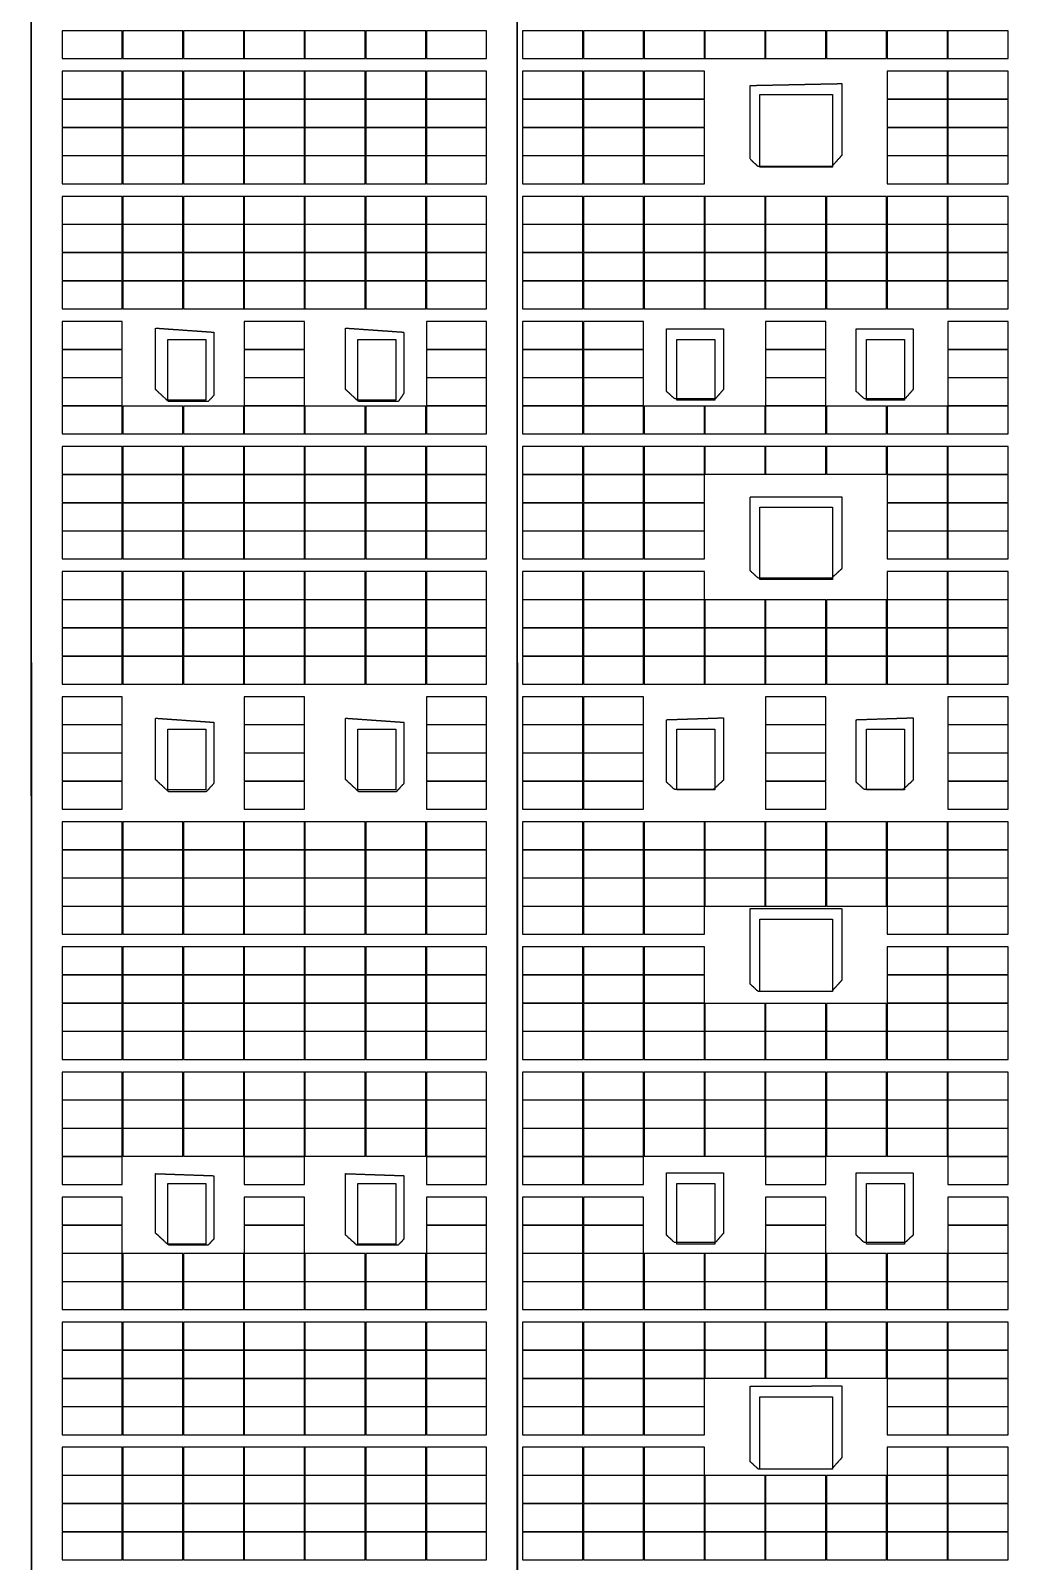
# Model space of a CAD drawing. Header units: metres. Extents: x -330863 to 383137, y -246038 to 314990.
# Drawn here: x -64626 to -25996, y -27439 to 33059 of the extents above; entities that cross this region are included whole.
import ezdxf

# ---------------------------------------------------------------- set-up
doc = ezdxf.new("R2010")
doc.units = ezdxf.units.M
doc.linetypes.add('DASHED', pattern=[1.524, 1.27, -0.254])
doc.linetypes.add('HIDDEN', pattern=[0.375, 0.25, -0.125])
doc.layers.add('X消防车道', color=6, linetype='HIDDEN', lineweight=18)
for name, color, linetype in [('屋脊线', 7, 'ByLayer'), ('组件', 7, 'ByLayer'), ('阴影', 8, 'DASHED'), ('障碍物', 7, 'ByLayer')]:
    doc.layers.add(name, color=color, linetype=linetype)

# ---------------------------------------------------------------- blocks, each defined once
blk = doc.blocks.new('*U6')
at = {"layer": '屋脊线', "color": 30}
for p, q in [((-64596, -129651, 8900), (-64600, 145849, 8900)), ((-45396, -129651, 10100), (-45400, 145849, 10100))]:
    blk.add_line(p, q, dxfattribs=at)
at = {"flags": 1}
for tag in ['unit_id', 'unit_name']:
    blk.add_attdef(tag, (0, 0), '', height=2.5, dxfattribs=at)
blk = doc.blocks.new('*U88')
at = {"layer": '障碍物', "color": 1}
blk.add_polyline3d([(-59200, 20849, 10), (-57700, 20849, 10), (-57700, 18449, 10), (-59200, 18449, 10)], close=True, dxfattribs=at)
at = {"flags": 1}
for tag in ['height', 'shape']:
    blk.add_attdef(tag, (0, 0), '', height=2.5, dxfattribs=at)
blk = doc.blocks.new('*U89')
at = {"layer": '障碍物', "color": 1}
blk.add_polyline3d([(-51700, 20849, 10), (-50200, 20849, 10), (-50200, 18449, 10), (-51700, 18449, 10)], close=True, dxfattribs=at)
at = {"flags": 1}
for tag in ['height', 'shape']:
    blk.add_attdef(tag, (0, 0), '', height=2.5, dxfattribs=at)
blk = doc.blocks.new('*U90')
at = {"layer": '障碍物', "color": 1}
blk.add_polyline3d([(-59200, 5449, 10), (-57700, 5449, 10), (-57700, 3049, 10), (-59200, 3049, 10)], close=True, dxfattribs=at)
at = {"flags": 1}
for tag in ['height', 'shape']:
    blk.add_attdef(tag, (0, 0), '', height=2.5, dxfattribs=at)
blk = doc.blocks.new('*U91')
at = {"layer": '障碍物', "color": 1}
blk.add_polyline3d([(-51700, 5449, 10), (-50200, 5449, 10), (-50200, 3049, 10), (-51700, 3049, 10)], close=True, dxfattribs=at)
at = {"flags": 1}
for tag in ['height', 'shape']:
    blk.add_attdef(tag, (0, 0), '', height=2.5, dxfattribs=at)
blk = doc.blocks.new('*U92')
at = {"layer": '障碍物', "color": 1}
blk.add_polyline3d([(-59200, -12501, 10), (-57700, -12501, 10), (-57700, -14901, 10), (-59200, -14901, 10)], close=True, dxfattribs=at)
at = {"flags": 1}
for tag in ['height', 'shape']:
    blk.add_attdef(tag, (0, 0), '', height=2.5, dxfattribs=at)
blk = doc.blocks.new('*U93')
at = {"layer": '障碍物', "color": 1}
blk.add_polyline3d([(-51700, -12501, 10), (-50200, -12501, 10), (-50200, -14901, 10), (-51700, -14901, 10)], close=True, dxfattribs=at)
at = {"flags": 1}
for tag in ['height', 'shape']:
    blk.add_attdef(tag, (0, 0), '', height=2.5, dxfattribs=at)
blk = doc.blocks.new('*U123')
at = {"layer": '障碍物', "color": 1}
blk.add_polyline3d([(-39100, 20849, 10), (-37600, 20849, 10), (-37600, 18449, 10), (-39100, 18449, 10)], close=True, dxfattribs=at)
at = {"flags": 1}
for tag in ['height', 'shape']:
    blk.add_attdef(tag, (0, 0), '', height=2.5, dxfattribs=at)
blk = doc.blocks.new('*U124')
at = {"layer": '障碍物', "color": 1}
blk.add_polyline3d([(-31600, 20849, 10), (-30100, 20849, 10), (-30100, 18449, 10), (-31600, 18449, 10)], close=True, dxfattribs=at)
at = {"flags": 1}
for tag in ['height', 'shape']:
    blk.add_attdef(tag, (0, 0), '', height=2.5, dxfattribs=at)
blk = doc.blocks.new('*U125')
at = {"layer": '障碍物', "color": 1}
blk.add_polyline3d([(-39100, 5449, 10), (-37600, 5449, 10), (-37600, 3049, 10), (-39100, 3049, 10)], close=True, dxfattribs=at)
at = {"flags": 1}
for tag in ['height', 'shape']:
    blk.add_attdef(tag, (0, 0), '', height=2.5, dxfattribs=at)
blk = doc.blocks.new('*U126')
at = {"layer": '障碍物', "color": 1}
blk.add_polyline3d([(-31600, 5449, 10), (-30100, 5449, 10), (-30100, 3049, 10), (-31600, 3049, 10)], close=True, dxfattribs=at)
at = {"flags": 1}
for tag in ['height', 'shape']:
    blk.add_attdef(tag, (0, 0), '', height=2.5, dxfattribs=at)
blk = doc.blocks.new('*U127')
at = {"layer": '障碍物', "color": 1}
blk.add_polyline3d([(-39100, -12501, 10), (-37600, -12501, 10), (-37600, -14901, 10), (-39100, -14901, 10)], close=True, dxfattribs=at)
at = {"flags": 1}
for tag in ['height', 'shape']:
    blk.add_attdef(tag, (0, 0), '', height=2.5, dxfattribs=at)
blk = doc.blocks.new('*U128')
at = {"layer": '障碍物', "color": 1}
blk.add_polyline3d([(-31600, -12501, 10), (-30100, -12501, 10), (-30100, -14901, 10), (-31600, -14901, 10)], close=True, dxfattribs=at)
at = {"flags": 1}
for tag in ['height', 'shape']:
    blk.add_attdef(tag, (0, 0), '', height=2.5, dxfattribs=at)
blk = doc.blocks.new('*U146')
at = {"layer": '障碍物', "color": 1}
blk.add_polyline3d([(-35810, 30529, 10), (-32950, 30529, 10), (-32950, 27668, 10), (-35810, 27668, 10)], close=True, dxfattribs=at)
at = {"flags": 1}
for tag in ['height', 'shape']:
    blk.add_attdef(tag, (0, 0), '', height=2.5, dxfattribs=at)
blk = doc.blocks.new('*U147')
at = {"layer": '障碍物', "color": 1}
blk.add_polyline3d([(-35810, 14229, 10), (-32950, 14229, 10), (-32950, 11368, 10), (-35810, 11368, 10)], close=True, dxfattribs=at)
at = {"flags": 1}
for tag in ['height', 'shape']:
    blk.add_attdef(tag, (0, 0), '', height=2.5, dxfattribs=at)
blk = doc.blocks.new('*U148')
at = {"layer": '障碍物', "color": 1}
blk.add_polyline3d([(-35810, -2061, 10), (-32950, -2061, 10), (-32950, -4921, 10), (-35810, -4921, 10)], close=True, dxfattribs=at)
at = {"flags": 1}
for tag in ['height', 'shape']:
    blk.add_attdef(tag, (0, 0), '', height=2.5, dxfattribs=at)
blk = doc.blocks.new('*U149')
at = {"layer": '障碍物', "color": 1}
blk.add_polyline3d([(-35810, -20931, 10), (-32950, -20931, 10), (-32950, -23792, 10), (-35810, -23792, 10)], close=True, dxfattribs=at)
at = {"flags": 1}
for tag in ['height', 'shape']:
    blk.add_attdef(tag, (0, 0), '', height=2.5, dxfattribs=at)
blk = doc.blocks.new('*U11')
at = {"layer": '组件', "color": 0}
blk.add_polyline3d([(0, 0, 0), (0, 109.6, 0), (-238, 109.6, 13), (-238, 0, 13)], close=True, dxfattribs=at)
at = {"flags": 1}
for tag in ['mounting-hole-spacing1', 'mounting-hole-spacing2', 'module-material', 'vmpo', 'voco', 'silicon-material', 'panel-length', 'panel-width', 'panel-height', 'userid', 'theme', 'note', 'name', 'pmax', 'company-name', 'id', 'impo', 'isco']:
    blk.add_attdef(tag, (0, 0), '', height=2.5, dxfattribs=at)
blk = doc.blocks.new('*U9')
at = {"layer": '组件', "color": 0}
blk.add_polyline3d([(0, 0, 0), (0, -109.6, 0), (237.9, -109.6, 14.9), (237.9, 0, 14.9)], close=True, dxfattribs=at)
at = {"flags": 1}
for tag in ['mounting-hole-spacing1', 'mounting-hole-spacing2', 'module-material', 'vmpo', 'voco', 'silicon-material', 'panel-length', 'panel-width', 'panel-height', 'userid', 'theme', 'note', 'name', 'pmax', 'company-name', 'id', 'impo', 'isco']:
    blk.add_attdef(tag, (0, 0), '', height=2.5, dxfattribs=at)

msp = doc.modelspace()

# ---------------------------------------------------------------- hatches: boundary and pattern name
at = {"layer": 'X消防车道'}
h = msp.add_hatch(dxfattribs=at)
h.set_pattern_fill('DOTS', color=8, scale=1000, angle=-31.48784)
h.set_pattern_definition([(328.51216202, (-1970228605.7, -2547630934.4), (1506.0502845, 939.1527315), [0, -1587.5])])
h.paths.add_polyline_path([(-93210, -143670, 0.388696), (-80261, -155529), (-29868, -155529, 0.072993), (-27282, -155149), (-24813, -154408, -0.072993), (-22226, -154029), (83400, -154029, -0.414215), (92400, -163029), (92400, -173022), (96400, -173176), (96400, -163029, 0.41422), (83400, -150029), (-22813, -150029, 0.072993), (-25400, -150408), (-27869, -151149, -0.072993), (-30455, -151529), (-80261, -151529, -0.388698), (-89226, -143319), (-114667, 145381, -0.440198), (-105702, 155171), (86000, 155171, -0.414211), (95000, 146171, -0.141448), (97000, 153099, 0.25767), (86000, 159171), (-105702, 159171, 0.440196), (-118651, 145030)])

# ---------------------------------------------------------------- linework, layer by layer
at = {"layer": '屋脊线', "color": 30, "elevation": 8900}
msp.add_lwpolyline([(-64600, 145849), (-64596, -129651)], dxfattribs=at)
at = {"layer": '屋脊线', "color": 2, "elevation": 10100}
msp.add_lwpolyline([(-45400, 145849), (-45396, -129651)], dxfattribs=at)
at = {"layer": '阴影', "linetype": 'DASHED'}
for points in [[(-32980, 27683, 9424), (-35880, 27683, 9582), (-36203, 27982, 9599), (-36203, 30891, 9599), (-32577, 30966, 9402), (-32577, 28131, 9402), (-32980, 27683, 9424)], [(-59698, 21303, 9207), (-57392, 21141, 9351), (-57392, 18639, 9351), (-57615, 18397, 9337), (-59177, 18397, 9240), (-59698, 18881, 9207), (-59698, 21303, 9207)], [(-52186, 21303, 9677), (-49881, 21142, 9821), (-49881, 18720, 9821), (-50104, 18397, 9807), (-51666, 18397, 9709), (-52186, 18881, 9677), (-52186, 21303, 9677)], [(-37573, 18508, 9674), (-39184, 18508, 9762), (-39507, 18806, 9780), (-39507, 21268, 9780), (-37250, 21268, 9657), (-37250, 18881, 9657), (-37573, 18508, 9674)], [(-30078, 18508, 9265), (-31690, 18508, 9353), (-32012, 18806, 9371), (-32012, 21268, 9371), (-29756, 21268, 9248), (-29756, 18881, 9248), (-30078, 18508, 9265)], [(-32979, 11421, 9424), (-35880, 11421, 9582), (-36203, 11719, 9599), (-36203, 14629, 9599), (-32576, 14629, 9402), (-32576, 11794, 9402), (-32979, 11421, 9424)], [(-59697, 5886, 9207), (-57392, 5724, 9351), (-57392, 3303, 9351), (-57689, 2980, 9333), (-59177, 2980, 9240), (-59697, 3464, 9207), (-59697, 5886, 9207)], [(-52186, 5886, 9677), (-49881, 5724, 9821), (-49881, 3303, 9821), (-50178, 2980, 9802), (-51665, 2980, 9709), (-52186, 3464, 9677), (-52186, 5886, 9677)], [(-37653, 3066, 9679), (-39184, 3066, 9762), (-39506, 3364, 9780), (-39506, 5826, 9780), (-37250, 5900, 9657), (-37250, 3439, 9657), (-37653, 3066, 9679)], [(-30159, 3066, 9270), (-31690, 3066, 9353), (-32012, 3364, 9371), (-32012, 5826, 9371), (-29756, 5901, 9248), (-29756, 3439, 9248), (-30159, 3066, 9270)], [(-32979, -4916, 9424), (-35880, -4916, 9582), (-36202, -4618, 9599), (-36202, -1634, 9599), (-32576, -1634, 9402), (-32576, -4469, 9402), (-32979, -4916, 9424)], [(-37572, -14838, 9674), (-39184, -14838, 9762), (-39506, -14540, 9780), (-39506, -12078, 9780), (-37250, -12078, 9657), (-37250, -14465, 9657), (-37572, -14838, 9674)], [(-30078, -14838, 9265), (-31690, -14838, 9353), (-32012, -14539, 9371), (-32012, -12078, 9371), (-29756, -12078, 9248), (-29756, -14539, 9248), (-30078, -14838, 9265)], [(-59697, -12115, 9207), (-57392, -12196, 9351), (-57392, -14698, 9351), (-57615, -14940, 9337), (-59176, -14940, 9240), (-59697, -14456, 9207), (-59697, -12115, 9207)], [(-52186, -12115, 9677), (-49880, -12195, 9821), (-49880, -14698, 9821), (-50103, -14940, 9807), (-51740, -14940, 9705), (-52186, -14536, 9677), (-52186, -12115, 9677)], [(-32979, -23790, 9424), (-35880, -23790, 9582), (-36202, -23491, 9599), (-36202, -20508, 9599), (-32576, -20507, 9402), (-32576, -23342, 9402), (-32979, -23790, 9424)]]:
    msp.add_polyline3d(points, close=True, dxfattribs=at)
at = {"layer": '障碍物', "elevation": 10300}
for points in [[(-35810, 30529), (-32950, 30529), (-32950, 27668), (-35810, 27668)], [(-35810, 14229), (-32950, 14229), (-32950, 11368), (-35810, 11368)], [(-35810, -2061), (-32950, -2061), (-32950, -4921), (-35810, -4921)], [(-35810, -20931), (-32950, -20931), (-32950, -23792), (-35810, -23792)]]:
    msp.add_lwpolyline(points, close=True, dxfattribs=at)
at = {"layer": '障碍物', "color": 4, "elevation": 10300}
for points in [[(-59200, 20849), (-57700, 20849), (-57700, 18449), (-59200, 18449)], [(-51700, 20849), (-50200, 20849), (-50200, 18449), (-51700, 18449)], [(-39100, 20849), (-37600, 20849), (-37600, 18449), (-39100, 18449)], [(-31600, 20849), (-30100, 20849), (-30100, 18449), (-31600, 18449)], [(-59200, 5449), (-57700, 5449), (-57700, 3049), (-59200, 3049)], [(-51700, 5449), (-50200, 5449), (-50200, 3049), (-51700, 3049)], [(-39100, 5449), (-37600, 5449), (-37600, 3049), (-39100, 3049)], [(-31600, 5449), (-30100, 5449), (-30100, 3049), (-31600, 3049)], [(-59200, -12501), (-57700, -12501), (-57700, -14901), (-59200, -14901)], [(-51700, -12501), (-50200, -12501), (-50200, -14901), (-51700, -14901)], [(-39100, -12501), (-37600, -12501), (-37600, -14901), (-39100, -14901)], [(-31600, -12501), (-30100, -12501), (-30100, -14901), (-31600, -14901)]]:
    msp.add_lwpolyline(points, close=True, dxfattribs=at)

# ---------------------------------------------------------------- block references
at = {"layer": '屋脊线'}
msp.add_blockref('*U6', (0, 0), dxfattribs=at)
at = {"layer": '组件', "color": 5, "xscale": 10, "yscale": 10, "zscale": 10}
for name, p in [('*U9', (-63385, 33049, 9076)), ('*U9', (-60986, 33049, 9226)), ('*U9', (-58587, 33049, 9376)), ('*U9', (-56187, 33049, 9526)), ('*U9', (-53788, 33049, 9676)), ('*U9', (-51389, 33049, 9826)), ('*U9', (-48989, 33049, 9976)), ('*U11', (-42809, 31953, 10059)), ('*U11', (-40409, 31953, 9928)), ('*U11', (-38008, 31953, 9797)), ('*U11', (-35608, 31953, 9666)), ('*U11', (-33207, 31953, 9535)), ('*U11', (-30807, 31953, 9404)), ('*U11', (-28406, 31953, 9273)), ('*U11', (-26006, 31953, 9142)), ('*U9', (-63385, 31453, 9076)), ('*U9', (-60986, 31453, 9226)), ('*U9', (-58587, 31453, 9376)), ('*U9', (-56187, 31453, 9526)), ('*U9', (-53788, 31453, 9676)), ('*U9', (-51389, 31453, 9826)), ('*U9', (-48989, 31453, 9976)), ('*U11', (-42809, 30357, 10059)), ('*U11', (-40409, 30357, 9928)), ('*U11', (-38008, 30357, 9797)), ('*U11', (-28406, 30357, 9273)), ('*U11', (-26006, 30357, 9142)), ('*U9', (-63385, 30337, 9076)), ('*U9', (-60986, 30337, 9226)), ('*U9', (-58587, 30337, 9376)), ('*U9', (-56187, 30337, 9526)), ('*U9', (-53788, 30337, 9676)), ('*U9', (-51389, 30337, 9826)), ('*U9', (-48989, 30337, 9976)), ('*U11', (-42809, 29241, 10059)), ('*U11', (-40409, 29241, 9928)), ('*U11', (-38008, 29241, 9797)), ('*U11', (-28406, 29241, 9273)), ('*U11', (-26006, 29241, 9142)), ('*U9', (-63385, 29221, 9076)), ('*U9', (-60986, 29221, 9226)), ('*U9', (-58587, 29221, 9376)), ('*U9', (-56187, 29221, 9526)), ('*U9', (-53788, 29221, 9676)), ('*U9', (-51389, 29221, 9826)), ('*U9', (-48989, 29221, 9976)), ('*U11', (-42809, 28125, 10059)), ('*U11', (-40409, 28125, 9928)), ('*U11', (-38008, 28125, 9797)), ('*U11', (-28406, 28125, 9273)), ('*U11', (-26006, 28125, 9142)), ('*U9', (-63385, 28105, 9076)), ('*U9', (-60986, 28105, 9226)), ('*U9', (-58587, 28105, 9376)), ('*U9', (-56187, 28105, 9526)), ('*U9', (-53788, 28105, 9676)), ('*U9', (-51389, 28105, 9826)), ('*U9', (-48989, 28105, 9976)), ('*U11', (-42809, 27009, 10059)), ('*U11', (-40409, 27009, 9928)), ('*U11', (-38008, 27009, 9797)), ('*U11', (-28406, 27009, 9273)), ('*U11', (-26006, 27009, 9142)), ('*U9', (-63385, 26509, 9076)), ('*U9', (-60986, 26509, 9226)), ('*U9', (-58587, 26509, 9376)), ('*U9', (-56187, 26509, 9526)), ('*U9', (-53788, 26509, 9676)), ('*U9', (-51389, 26509, 9826)), ('*U9', (-48989, 26509, 9976)), ('*U11', (-42809, 25413, 10059)), ('*U11', (-40409, 25413, 9928)), ('*U11', (-38008, 25413, 9797)), ('*U11', (-35608, 25413, 9666)), ('*U11', (-33207, 25413, 9535)), ('*U11', (-30807, 25413, 9404)), ('*U11', (-28406, 25413, 9273)), ('*U11', (-26006, 25413, 9142)), ('*U9', (-63385, 25393, 9076)), ('*U9', (-60986, 25393, 9226)), ('*U9', (-58587, 25393, 9376)), ('*U9', (-56187, 25393, 9526)), ('*U9', (-53788, 25393, 9676)), ('*U9', (-51389, 25393, 9826)), ('*U9', (-48989, 25393, 9976)), ('*U11', (-42809, 24297, 10059)), ('*U11', (-40409, 24297, 9928)), ('*U11', (-38008, 24297, 9797)), ('*U11', (-35608, 24297, 9666)), ('*U11', (-33207, 24297, 9535)), ('*U11', (-30807, 24297, 9404)), ('*U11', (-28406, 24297, 9273)), ('*U11', (-26006, 24297, 9142)), ('*U9', (-63385, 24277, 9076)), ('*U9', (-60986, 24277, 9226)), ('*U9', (-58587, 24277, 9376)), ('*U9', (-56187, 24277, 9526)), ('*U9', (-53788, 24277, 9676)), ('*U9', (-51389, 24277, 9826)), ('*U9', (-48989, 24277, 9976)), ('*U11', (-42809, 23181, 10059)), ('*U11', (-40409, 23181, 9928)), ('*U11', (-38008, 23181, 9797)), ('*U11', (-35608, 23181, 9666)), ('*U11', (-33207, 23181, 9535)), ('*U11', (-30807, 23181, 9404)), ('*U11', (-28406, 23181, 9273)), ('*U11', (-26006, 23181, 9142)), ('*U9', (-63385, 23161, 9076)), ('*U9', (-60986, 23161, 9226)), ('*U9', (-58587, 23161, 9376)), ('*U9', (-56187, 23161, 9526)), ('*U9', (-53788, 23161, 9676)), ('*U9', (-51389, 23161, 9826)), ('*U9', (-48989, 23161, 9976)), ('*U11', (-42809, 22065, 10059)), ('*U11', (-40409, 22065, 9928)), ('*U11', (-38008, 22065, 9797)), ('*U11', (-35608, 22065, 9666)), ('*U11', (-33207, 22065, 9535)), ('*U11', (-30807, 22065, 9404)), ('*U11', (-28406, 22065, 9273)), ('*U11', (-26006, 22065, 9142)), ('*U9', (-63385, 21565, 9076)), ('*U9', (-56187, 21565, 9526)), ('*U9', (-48989, 21565, 9976)), ('*U11', (-42809, 20469, 10059)), ('*U11', (-40409, 20469, 9928)), ('*U11', (-33207, 20469, 9535)), ('*U11', (-26006, 20469, 9142)), ('*U9', (-63385, 20449, 9076)), ('*U9', (-56187, 20449, 9526)), ('*U9', (-48989, 20449, 9976)), ('*U11', (-42809, 19353, 10059)), ('*U11', (-40409, 19353, 9928)), ('*U11', (-33207, 19353, 9535)), ('*U11', (-26006, 19353, 9142)), ('*U9', (-63385, 19333, 9076)), ('*U9', (-56187, 19333, 9526)), ('*U9', (-48989, 19333, 9976)), ('*U11', (-42809, 18237, 10059)), ('*U11', (-40409, 18237, 9928)), ('*U11', (-33207, 18237, 9535)), ('*U11', (-26006, 18237, 9142)), ('*U9', (-63385, 18217, 9076)), ('*U9', (-60986, 18217, 9226)), ('*U9', (-58587, 18217, 9376)), ('*U9', (-56187, 18217, 9526)), ('*U9', (-53788, 18217, 9676)), ('*U9', (-51389, 18217, 9826)), ('*U9', (-48989, 18217, 9976)), ('*U11', (-42809, 17121, 10059)), ('*U11', (-40409, 17121, 9928)), ('*U11', (-38008, 17121, 9797)), ('*U11', (-35608, 17121, 9666)), ('*U11', (-33207, 17121, 9535)), ('*U11', (-30807, 17121, 9404)), ('*U11', (-28406, 17121, 9273)), ('*U11', (-26006, 17121, 9142)), ('*U9', (-63385, 16621, 9076)), ('*U9', (-60986, 16621, 9226)), ('*U9', (-58587, 16621, 9376)), ('*U9', (-56187, 16621, 9526)), ('*U9', (-53788, 16621, 9676)), ('*U9', (-51389, 16621, 9826)), ('*U9', (-48989, 16621, 9976)), ('*U11', (-42809, 15525, 10059)), ('*U11', (-40409, 15525, 9928)), ('*U11', (-38008, 15525, 9797)), ('*U11', (-35608, 15525, 9666)), ('*U11', (-33207, 15525, 9535)), ('*U11', (-30807, 15525, 9404)), ('*U11', (-28406, 15525, 9273)), ('*U11', (-26006, 15525, 9142)), ('*U9', (-63385, 15505, 9076)), ('*U9', (-60986, 15505, 9226)), ('*U9', (-58587, 15505, 9376)), ('*U9', (-56187, 15505, 9526)), ('*U9', (-53788, 15505, 9676)), ('*U9', (-51389, 15505, 9826)), ('*U9', (-48989, 15505, 9976)), ('*U11', (-42809, 14409, 10059)), ('*U11', (-40409, 14409, 9928)), ('*U11', (-38008, 14409, 9797)), ('*U11', (-28406, 14409, 9273)), ('*U11', (-26006, 14409, 9142)), ('*U9', (-63385, 14389, 9076)), ('*U9', (-60986, 14389, 9226)), ('*U9', (-58587, 14389, 9376)), ('*U9', (-56187, 14389, 9526)), ('*U9', (-53788, 14389, 9676)), ('*U9', (-51389, 14389, 9826)), ('*U9', (-48989, 14389, 9976)), ('*U11', (-42809, 13293, 10059)), ('*U11', (-40409, 13293, 9928)), ('*U11', (-38008, 13293, 9797)), ('*U11', (-28406, 13293, 9273)), ('*U11', (-26006, 13293, 9142)), ('*U9', (-63385, 13273, 9076)), ('*U9', (-60986, 13273, 9226)), ('*U9', (-58587, 13273, 9376)), ('*U9', (-56187, 13273, 9526)), ('*U9', (-53788, 13273, 9676)), ('*U9', (-51389, 13273, 9826)), ('*U9', (-48989, 13273, 9976)), ('*U11', (-42809, 12177, 10059)), ('*U11', (-40409, 12177, 9928)), ('*U11', (-38008, 12177, 9797)), ('*U11', (-28406, 12177, 9273)), ('*U11', (-26006, 12177, 9142)), ('*U9', (-63385, 11677, 9076)), ('*U9', (-60986, 11677, 9226)), ('*U9', (-58587, 11677, 9376)), ('*U9', (-56187, 11677, 9526)), ('*U9', (-53788, 11677, 9676)), ('*U9', (-51389, 11677, 9826)), ('*U9', (-48989, 11677, 9976)), ('*U11', (-42809, 10581, 10059)), ('*U11', (-40409, 10581, 9928)), ('*U11', (-38008, 10581, 9797)), ('*U11', (-28406, 10581, 9273)), ('*U11', (-26006, 10581, 9142)), ('*U9', (-63385, 10561, 9076)), ('*U9', (-60986, 10561, 9226)), ('*U9', (-58587, 10561, 9376)), ('*U9', (-56187, 10561, 9526)), ('*U9', (-53788, 10561, 9676)), ('*U9', (-51389, 10561, 9826)), ('*U9', (-48989, 10561, 9976)), ('*U11', (-42809, 9465, 10059)), ('*U11', (-40409, 9465, 9928)), ('*U11', (-38008, 9465, 9797)), ('*U11', (-35608, 9465, 9666)), ('*U11', (-33207, 9465, 9535)), ('*U11', (-30807, 9465, 9404)), ('*U11', (-28406, 9465, 9273)), ('*U11', (-26006, 9465, 9142)), ('*U9', (-63385, 9445, 9076)), ('*U9', (-60986, 9445, 9226)), ('*U9', (-58587, 9445, 9376)), ('*U9', (-56187, 9445, 9526)), ('*U9', (-53788, 9445, 9676)), ('*U9', (-51389, 9445, 9826)), ('*U9', (-48989, 9445, 9976)), ('*U11', (-42809, 8349, 10059)), ('*U11', (-40409, 8349, 9928)), ('*U11', (-38008, 8349, 9797)), ('*U11', (-35608, 8349, 9666)), ('*U11', (-33207, 8349, 9535)), ('*U11', (-30807, 8349, 9404)), ('*U11', (-28406, 8349, 9273)), ('*U11', (-26006, 8349, 9142)), ('*U9', (-63385, 8329, 9076)), ('*U9', (-60986, 8329, 9226)), ('*U9', (-58587, 8329, 9376)), ('*U9', (-56187, 8329, 9526)), ('*U9', (-53788, 8329, 9676)), ('*U9', (-51389, 8329, 9826)), ('*U9', (-48989, 8329, 9976)), ('*U11', (-42809, 7233, 10059)), ('*U11', (-40409, 7233, 9928)), ('*U11', (-38008, 7233, 9797)), ('*U11', (-35608, 7233, 9666)), ('*U11', (-33207, 7233, 9535)), ('*U11', (-30807, 7233, 9404)), ('*U11', (-28406, 7233, 9273)), ('*U11', (-26006, 7233, 9142)), ('*U9', (-63385, 6733, 9076)), ('*U9', (-56187, 6733, 9526)), ('*U9', (-48989, 6733, 9976)), ('*U11', (-42809, 5637, 10059)), ('*U11', (-40409, 5637, 9928)), ('*U11', (-33207, 5637, 9535)), ('*U11', (-26006, 5637, 9142)), ('*U9', (-63385, 5617, 9076)), ('*U9', (-56187, 5617, 9526)), ('*U9', (-48989, 5617, 9976)), ('*U11', (-42809, 4521, 10059)), ('*U11', (-40409, 4521, 9928)), ('*U11', (-33207, 4521, 9535)), ('*U11', (-26006, 4521, 9142)), ('*U9', (-63385, 4501, 9076)), ('*U9', (-56187, 4501, 9526)), ('*U9', (-48989, 4501, 9976)), ('*U11', (-42809, 3405, 10059)), ('*U11', (-40409, 3405, 9928)), ('*U11', (-33207, 3405, 9535)), ('*U11', (-26006, 3405, 9142)), ('*U9', (-63385, 3385, 9076)), ('*U9', (-56187, 3385, 9526)), ('*U9', (-48989, 3385, 9976)), ('*U11', (-42809, 2289, 10059)), ('*U11', (-40409, 2289, 9928)), ('*U11', (-33207, 2289, 9535)), ('*U11', (-26006, 2289, 9142)), ('*U9', (-63385, 1789, 9076)), ('*U9', (-60986, 1789, 9226)), ('*U9', (-58587, 1789, 9376)), ('*U9', (-56187, 1789, 9526)), ('*U9', (-53788, 1789, 9676)), ('*U9', (-51389, 1789, 9826)), ('*U9', (-48989, 1789, 9976)), ('*U11', (-42809, 693, 10059)), ('*U11', (-40409, 693, 9928)), ('*U11', (-38008, 693, 9797)), ('*U11', (-35608, 693, 9666)), ('*U11', (-33207, 693, 9535)), ('*U11', (-30807, 693, 9404)), ('*U11', (-28406, 693, 9273)), ('*U11', (-26006, 693, 9142)), ('*U9', (-63385, 673, 9076)), ('*U9', (-60986, 673, 9226)), ('*U9', (-58587, 673, 9376)), ('*U9', (-56187, 673, 9526)), ('*U9', (-53788, 673, 9676)), ('*U9', (-51389, 673, 9826)), ('*U9', (-48989, 673, 9976)), ('*U11', (-42809, -423, 10059)), ('*U11', (-40409, -423, 9928)), ('*U11', (-38008, -423, 9797)), ('*U11', (-35608, -423, 9666)), ('*U11', (-33207, -423, 9535)), ('*U11', (-30807, -423, 9404)), ('*U11', (-28406, -423, 9273)), ('*U11', (-26006, -423, 9142)), ('*U9', (-63385, -443, 9076)), ('*U9', (-60986, -443, 9226)), ('*U9', (-58587, -443, 9376)), ('*U9', (-56187, -443, 9526)), ('*U9', (-53788, -443, 9676)), ('*U9', (-51389, -443, 9826)), ('*U9', (-48989, -443, 9976)), ('*U11', (-42809, -1539, 10059)), ('*U11', (-40409, -1539, 9928)), ('*U11', (-38008, -1539, 9797)), ('*U11', (-35608, -1539, 9666)), ('*U11', (-33207, -1539, 9535)), ('*U11', (-30807, -1539, 9404)), ('*U11', (-28406, -1539, 9273)), ('*U11', (-26006, -1539, 9142)), ('*U9', (-63385, -1559, 9076)), ('*U9', (-60986, -1559, 9226)), ('*U9', (-58587, -1559, 9376)), ('*U9', (-56187, -1559, 9526)), ('*U9', (-53788, -1559, 9676)), ('*U9', (-51389, -1559, 9826)), ('*U9', (-48989, -1559, 9976)), ('*U11', (-42809, -2655, 10059)), ('*U11', (-40409, -2655, 9928)), ('*U11', (-38008, -2655, 9797)), ('*U11', (-28406, -2655, 9273)), ('*U11', (-26006, -2655, 9142)), ('*U9', (-63385, -3155, 9076)), ('*U9', (-60986, -3155, 9226)), ('*U9', (-58587, -3155, 9376)), ('*U9', (-56187, -3155, 9526)), ('*U9', (-53788, -3155, 9676)), ('*U9', (-51389, -3155, 9826)), ('*U9', (-48989, -3155, 9976)), ('*U11', (-42809, -4251, 10059)), ('*U11', (-40409, -4251, 9928)), ('*U11', (-38008, -4251, 9797)), ('*U11', (-28406, -4251, 9273)), ('*U11', (-26006, -4251, 9142)), ('*U9', (-63385, -4271, 9076)), ('*U9', (-60986, -4271, 9226)), ('*U9', (-58587, -4271, 9376)), ('*U9', (-56187, -4271, 9526)), ('*U9', (-53788, -4271, 9676)), ('*U9', (-51389, -4271, 9826)), ('*U9', (-48989, -4271, 9976)), ('*U11', (-42809, -5367, 10059)), ('*U11', (-40409, -5367, 9928)), ('*U11', (-38008, -5367, 9797)), ('*U11', (-28406, -5367, 9273)), ('*U11', (-26006, -5367, 9142)), ('*U9', (-63385, -5387, 9076)), ('*U9', (-60986, -5387, 9226)), ('*U9', (-58587, -5387, 9376)), ('*U9', (-56187, -5387, 9526)), ('*U9', (-53788, -5387, 9676)), ('*U9', (-51389, -5387, 9826)), ('*U9', (-48989, -5387, 9976)), ('*U11', (-42809, -6483, 10059)), ('*U11', (-40409, -6483, 9928)), ('*U11', (-38008, -6483, 9797)), ('*U11', (-35608, -6483, 9666)), ('*U11', (-33207, -6483, 9535)), ('*U11', (-30807, -6483, 9404)), ('*U11', (-28406, -6483, 9273)), ('*U11', (-26006, -6483, 9142)), ('*U9', (-63385, -6503, 9076)), ('*U9', (-60986, -6503, 9226)), ('*U9', (-58587, -6503, 9376)), ('*U9', (-56187, -6503, 9526)), ('*U9', (-53788, -6503, 9676)), ('*U9', (-51389, -6503, 9826)), ('*U9', (-48989, -6503, 9976)), ('*U11', (-42809, -7599, 10059)), ('*U11', (-40409, -7599, 9928)), ('*U11', (-38008, -7599, 9797)), ('*U11', (-35608, -7599, 9666)), ('*U11', (-33207, -7599, 9535)), ('*U11', (-30807, -7599, 9404)), ('*U11', (-28406, -7599, 9273)), ('*U11', (-26006, -7599, 9142)), ('*U9', (-63385, -8099, 9076)), ('*U9', (-60986, -8099, 9226)), ('*U9', (-58587, -8099, 9376)), ('*U9', (-56187, -8099, 9526)), ('*U9', (-53788, -8099, 9676)), ('*U9', (-51389, -8099, 9826)), ('*U9', (-48989, -8099, 9976)), ('*U11', (-42809, -9195, 10059)), ('*U11', (-40409, -9195, 9928)), ('*U11', (-38008, -9195, 9797)), ('*U11', (-35608, -9195, 9666)), ('*U11', (-33207, -9195, 9535)), ('*U11', (-30807, -9195, 9404)), ('*U11', (-28406, -9195, 9273)), ('*U11', (-26006, -9195, 9142)), ('*U9', (-63385, -9215, 9076)), ('*U9', (-60986, -9215, 9226)), ('*U9', (-58587, -9215, 9376)), ('*U9', (-56187, -9215, 9526)), ('*U9', (-53788, -9215, 9676)), ('*U9', (-51389, -9215, 9826)), ('*U9', (-48989, -9215, 9976)), ('*U11', (-42809, -10311, 10059)), ('*U11', (-40409, -10311, 9928)), ('*U11', (-38008, -10311, 9797)), ('*U11', (-35608, -10311, 9666)), ('*U11', (-33207, -10311, 9535)), ('*U11', (-30807, -10311, 9404)), ('*U11', (-28406, -10311, 9273)), ('*U11', (-26006, -10311, 9142)), ('*U9', (-63385, -10331, 9076)), ('*U9', (-60986, -10331, 9226)), ('*U9', (-58587, -10331, 9376)), ('*U9', (-56187, -10331, 9526)), ('*U9', (-53788, -10331, 9676)), ('*U9', (-51389, -10331, 9826)), ('*U9', (-48989, -10331, 9976)), ('*U11', (-42809, -11427, 10059)), ('*U11', (-40409, -11427, 9928)), ('*U11', (-38008, -11427, 9797)), ('*U11', (-35608, -11427, 9666)), ('*U11', (-33207, -11427, 9535)), ('*U11', (-30807, -11427, 9404)), ('*U11', (-28406, -11427, 9273)), ('*U11', (-26006, -11427, 9142)), ('*U9', (-63385, -11447, 9076)), ('*U9', (-56187, -11447, 9526)), ('*U9', (-48989, -11447, 9976)), ('*U11', (-42809, -12543, 10059)), ('*U11', (-40409, -12543, 9928)), ('*U11', (-33207, -12543, 9535)), ('*U11', (-26006, -12543, 9142)), ('*U9', (-63385, -13043, 9076)), ('*U9', (-56187, -13043, 9526)), ('*U9', (-48989, -13043, 9975)), ('*U11', (-42809, -14139, 10059)), ('*U11', (-40409, -14139, 9928)), ('*U11', (-33207, -14139, 9535)), ('*U11', (-26006, -14139, 9142)), ('*U9', (-63385, -14159, 9076)), ('*U9', (-56187, -14159, 9526)), ('*U9', (-48989, -14159, 9975)), ('*U11', (-42809, -15255, 10059)), ('*U11', (-40409, -15255, 9928)), ('*U11', (-33207, -15255, 9535)), ('*U11', (-26006, -15255, 9142)), ('*U9', (-63385, -15275, 9076)), ('*U9', (-60986, -15275, 9226)), ('*U9', (-58587, -15275, 9376)), ('*U9', (-56187, -15275, 9526)), ('*U9', (-53788, -15275, 9676)), ('*U9', (-51389, -15275, 9826)), ('*U9', (-48989, -15275, 9975)), ('*U11', (-42809, -16371, 10059)), ('*U11', (-40409, -16371, 9928)), ('*U11', (-38008, -16371, 9797)), ('*U11', (-35608, -16371, 9666)), ('*U11', (-33207, -16371, 9535)), ('*U11', (-30807, -16371, 9404)), ('*U11', (-28406, -16371, 9273)), ('*U11', (-26006, -16371, 9142)), ('*U9', (-63385, -16391, 9076)), ('*U9', (-60986, -16391, 9226)), ('*U9', (-58587, -16391, 9376)), ('*U9', (-56187, -16391, 9526)), ('*U9', (-53788, -16391, 9676)), ('*U9', (-51389, -16391, 9826)), ('*U9', (-48989, -16391, 9975)), ('*U11', (-42809, -17487, 10059)), ('*U11', (-40409, -17487, 9928)), ('*U11', (-38008, -17487, 9797)), ('*U11', (-35608, -17487, 9666)), ('*U11', (-33207, -17487, 9535)), ('*U11', (-30807, -17487, 9404)), ('*U11', (-28406, -17487, 9273)), ('*U11', (-26006, -17487, 9142)), ('*U9', (-63385, -17987, 9076)), ('*U9', (-60986, -17987, 9226)), ('*U9', (-58587, -17987, 9376)), ('*U9', (-56187, -17987, 9526)), ('*U9', (-53788, -17987, 9676)), ('*U9', (-51389, -17987, 9826)), ('*U9', (-48989, -17987, 9975)), ('*U11', (-42809, -19083, 10059)), ('*U11', (-40409, -19083, 9928)), ('*U11', (-38008, -19083, 9797)), ('*U11', (-35608, -19083, 9666)), ('*U11', (-33207, -19083, 9535)), ('*U11', (-30807, -19083, 9404)), ('*U11', (-28406, -19083, 9273)), ('*U11', (-26006, -19083, 9142)), ('*U9', (-63385, -19103, 9076)), ('*U9', (-60986, -19103, 9226)), ('*U9', (-58587, -19103, 9376)), ('*U9', (-56187, -19103, 9526)), ('*U9', (-53788, -19103, 9676)), ('*U9', (-51389, -19103, 9826)), ('*U9', (-48989, -19103, 9975)), ('*U11', (-42809, -20199, 10059)), ('*U11', (-40409, -20199, 9928)), ('*U11', (-38008, -20199, 9797)), ('*U11', (-35608, -20199, 9666)), ('*U11', (-33207, -20199, 9535)), ('*U11', (-30807, -20199, 9404)), ('*U11', (-28406, -20199, 9273)), ('*U11', (-26006, -20199, 9142)), ('*U9', (-63385, -20219, 9076)), ('*U9', (-60986, -20219, 9226)), ('*U9', (-58587, -20219, 9376)), ('*U9', (-56187, -20219, 9526)), ('*U9', (-53788, -20219, 9676)), ('*U9', (-51389, -20219, 9826)), ('*U9', (-48989, -20219, 9975)), ('*U11', (-42809, -21315, 10059)), ('*U11', (-40409, -21315, 9928)), ('*U11', (-38008, -21315, 9797)), ('*U11', (-28406, -21315, 9273)), ('*U11', (-26006, -21315, 9142)), ('*U9', (-63385, -21335, 9076)), ('*U9', (-60986, -21335, 9226)), ('*U9', (-58587, -21335, 9376)), ('*U9', (-56187, -21335, 9526)), ('*U9', (-53788, -21335, 9676)), ('*U9', (-51389, -21335, 9826)), ('*U9', (-48989, -21335, 9975)), ('*U11', (-42809, -22431, 10059)), ('*U11', (-40409, -22431, 9928)), ('*U11', (-38008, -22431, 9797)), ('*U11', (-28406, -22431, 9273)), ('*U11', (-26006, -22431, 9142)), ('*U9', (-63385, -22931, 9076)), ('*U9', (-60986, -22931, 9226)), ('*U9', (-58587, -22931, 9376)), ('*U9', (-56187, -22931, 9526)), ('*U9', (-53788, -22931, 9676)), ('*U9', (-51389, -22931, 9826)), ('*U9', (-48989, -22931, 9975)), ('*U11', (-42809, -24027, 10059)), ('*U11', (-40409, -24027, 9928)), ('*U11', (-38008, -24027, 9797)), ('*U11', (-28406, -24027, 9273)), ('*U11', (-26006, -24027, 9142)), ('*U9', (-63385, -24047, 9076)), ('*U9', (-60986, -24047, 9226)), ('*U9', (-58587, -24047, 9376)), ('*U9', (-56187, -24047, 9526)), ('*U9', (-53788, -24047, 9676)), ('*U9', (-51389, -24047, 9826)), ('*U9', (-48989, -24047, 9975)), ('*U11', (-42809, -25143, 10059)), ('*U11', (-40409, -25143, 9928)), ('*U11', (-38008, -25143, 9797)), ('*U11', (-35608, -25143, 9666)), ('*U11', (-33207, -25143, 9535)), ('*U11', (-30807, -25143, 9404)), ('*U11', (-28406, -25143, 9273)), ('*U11', (-26006, -25143, 9142)), ('*U9', (-63385, -25163, 9076)), ('*U9', (-60986, -25163, 9226)), ('*U9', (-58587, -25163, 9376)), ('*U9', (-56187, -25163, 9526)), ('*U9', (-53788, -25163, 9676)), ('*U9', (-51389, -25163, 9826)), ('*U9', (-48989, -25163, 9975)), ('*U11', (-42809, -26259, 10059)), ('*U11', (-40409, -26259, 9928)), ('*U11', (-38008, -26259, 9797)), ('*U11', (-35608, -26259, 9666)), ('*U11', (-33207, -26259, 9535)), ('*U11', (-30807, -26259, 9404)), ('*U11', (-28406, -26259, 9273)), ('*U11', (-26006, -26259, 9142)), ('*U9', (-63385, -26279, 9076)), ('*U9', (-60986, -26279, 9226)), ('*U9', (-58587, -26279, 9376)), ('*U9', (-56187, -26279, 9526)), ('*U9', (-53788, -26279, 9676)), ('*U9', (-51389, -26279, 9826)), ('*U9', (-48989, -26279, 9975)), ('*U11', (-42809, -27375, 10059)), ('*U11', (-40409, -27375, 9928)), ('*U11', (-38008, -27375, 9797)), ('*U11', (-35608, -27375, 9666)), ('*U11', (-33207, -27375, 9535)), ('*U11', (-30807, -27375, 9404)), ('*U11', (-28406, -27375, 9273)), ('*U11', (-26006, -27375, 9142))]:
    msp.add_blockref(name, p, dxfattribs=at)
at = {"layer": '障碍物'}
for name in ['*U146', '*U88', '*U89', '*U123', '*U124', '*U147', '*U90', '*U91', '*U125', '*U126', '*U148', '*U92', '*U93', '*U127', '*U128', '*U149']:
    msp.add_blockref(name, (0, 0), dxfattribs=at)

doc.saveas('drawing.dxf')
